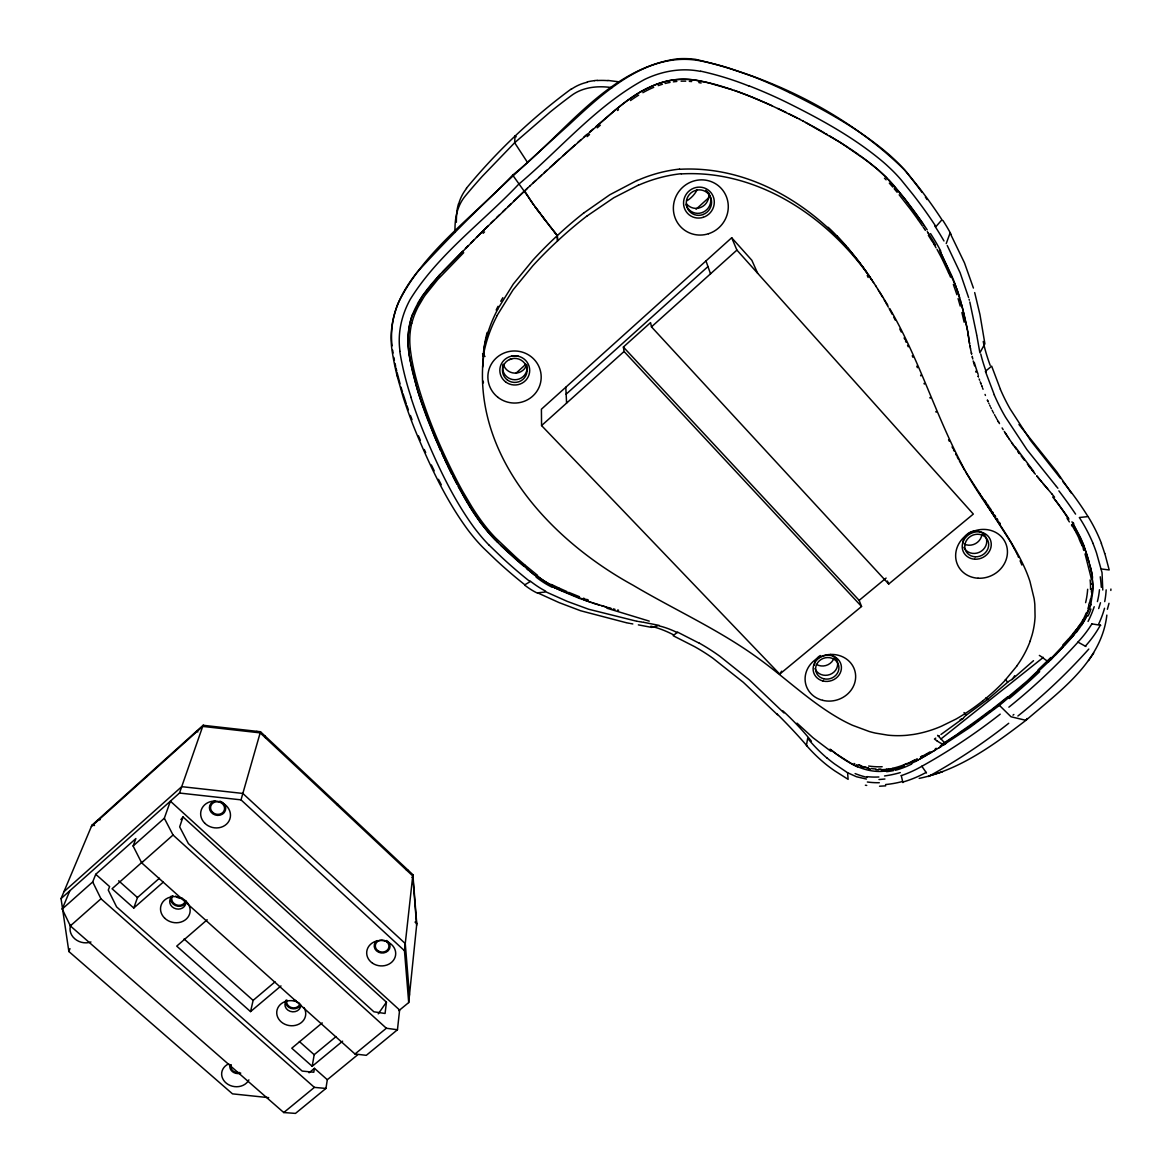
<?xml version="1.0" encoding="UTF-8"?>
<svg xmlns="http://www.w3.org/2000/svg" width="1172" height="1172" viewBox="0 0 1172 1172"><rect width="100%" height="100%" fill="white"/><g stroke="black" fill="none" stroke-linecap="round" stroke-linejoin="round"><path stroke-width="1.5" d="M482.63 367.158L484.153 348.934M1091.615 588.549L1091.41 592.168M1110.909 589.033L1110.836 590.454M921.895 192.223A261.371 106.095 37.9 0 0 904.638 170.043C848.015 114.299 772.553 77.015 695.45 59.347A93.54 90.815 -60 0 0 677.299 58.834C607.785 68.679 564.479 134.048 512.677 175.097L527.297 195.548M1102.779 590.014L1102.046 572.727L1096.509 552.92A207.781 177.646 -47.7 0 0 1092.934 543.339M398.846 1010.674L408.706 1002.558L416.763 923.946L412.881 874.678L260.492 731.738L203.093 725.292L91.899 825.249L61.047 898.602L68.855 951.503L232.495 1093.857L268.696 1097.651M397.455 1029.763L399.608 1010.044L170.38 801.165L164.329 818.246L133.11 846.008L141.636 862.812L354.999 1054.009L366.294 1055.327L397.455 1029.763L386.35 1028.24L173.046 835.021L164.329 818.246M408.706 1002.558L404.472 950.712L412.881 874.678M386.438 1002.177L385.075 1013.472L373.897 1011.802L188.384 843.606L179.668 826.89L183.008 816.943L386.438 1002.177L378.248 1013.853M392.166 325.963C394.554 305.965 404.721 287.77 417.144 272.285C464.595 220.058 516.471 171.918 568.962 124.803C604.371 91.768 648.79 50.03 701.955 61.164A271.552 265.048 -25.3 0 1 728.75 68.064L751.355 75.931M69.822 890.779L62.233 909.033L70.349 925.909L283.771 1112.55L295.49 1113.4L325.933 1088.436L327.31 1079.72L357.738 1054.741M483.582 355.424C471.95 456.084 550.444 539.97 633.012 585.209C675.365 610.304 720.78 630.492 760.496 659.909C787.32 679.54 811.551 702.98 840.69 719.33A169.999 154.777 -23.5 0 0 852.41 725.248L869.199 731.489A111.692 101.363 -20.8 0 0 875.294 733.071L887.805 735.152A93.614 84.809 -20 0 0 907.025 735.269L913.457 734.463A106.418 96.587 -20.3 0 0 941.453 726.201L956.074 719.051A197.057 181.528 -21.6 0 0 982.912 700.739M1027.097 718.509L1025.939 720.326C993.768 744.865 959.619 770.033 919.185 778.384M327.31 1079.72L314.462 1068.322L313.788 1072.248L302.186 1071.076L116.585 906.879L108.278 890.09L109.611 886.603L95.738 874.297L135.893 838.551L133.11 846.008M322.227 1022.892L291.784 1048.207L312.192 1066.3L314.184 1054.697L336.115 1036.546M807.654 738.448L806.424 745.407A216.512 184.107 -47.3 0 0 826.831 765.052A214.095 182.085 -48.2 0 0 834.713 770.839L848.118 779.336L847.576 772.729L834.64 763.983A210.301 179.243 -46.1 0 1 827.124 758.064M1051.372 658.005L1026.936 681.181L999.643 704.167L999.423 705.383L969.801 727.548L939.607 747.414M337.492 805.384L337.726 804.182M1090.443 599.068L1089.594 602.965M1106.851 615.11C1101.431 662.253 1059.034 691.729 1025.939 720.326L1011.011 716.766L999.423 705.383L1025.676 683.335L1051.767 658.708M207.18 919.771L176.723 946.126L250.544 1011.612L253.123 1000.39L275.068 981.828M1109.005 603.302L1107.394 609.279M1090.883 604.342L1089.623 608.59M1090.678 605.148L1093.242 588.784L1091.645 572.449M1100.493 602.745L1098.691 608.546M404.472 950.712L241.007 799.861L260.492 731.738M1088.905 605.499L1088.012 608.385M61.047 898.602L179.506 793.034L203.093 725.292M142.838 861.523L112.058 888.757L133.769 908.036L137.476 897.532L159.436 878.209M1030.159 641.011L1032.063 635.048A94.463 85.527 -22.4 0 0 1035.066 616.765L1034.832 604.532A112.116 101.73 -21.8 0 0 1034.085 598.467L1029.968 581.473A167.508 152.653 -19.3 0 0 1025.353 569.358C1008.462 531.238 979.748 499.946 961.011 462.837C934.758 412.515 918.335 357.577 889.651 308.456M946.214 243.6L950.023 233.184M146.515 776.919L146.969 775.747M68.855 951.503L69.983 948.631M62.233 909.033L92.691 881.945L95.738 874.297M412.661 314.785L422.345 296.238L439.148 275.435M1086.356 612.795L1084.627 616.619A70.188 69.221 8.1 0 1 1082.957 619.973M1086.957 615.359L1086.122 617.117M496.166 310.053L498.056 306.288M497.573 309.32L513.292 284.064L532.879 260.169A402.846 375.274 -22.7 0 1 557.301 235.616L550.752 227.28M497.148 315.4L513.043 289.894L532.85 265.751A407.255 378.849 -22.4 0 1 557.564 240.934A400.56 373.033 -22.6 0 1 587.231 215.78M417.774 303.724C407.402 321.128 405.981 342.283 410.478 361.694M1082.869 619.929L1081.58 622.142A84.765 81.923 -3.4 0 1 1077.874 627.386M757.61 273.208L751.867 260.316L731.694 237.755L541.405 409.204L541.567 425.583L779.732 674.12L781.651 671.175M1088.554 660.539L1093.74 653.024M1078.006 627.489L1077.537 628.133A98.682 94.991 -7.2 0 1 1075.867 630.184M1016.754 666.15L1004.477 681.049A199.387 183.755 -21.8 0 1 982.956 700.724M180.913 819.58L183.008 816.943M1076.614 631.825L1055.576 654.84M1073.977 633.451L1071.882 635.913M466.368 188.311C496.972 151.1 532.22 117.845 570.94 89.189M1073.508 633.217L1069.787 637.48M1073.933 635.063L1070.593 638.843M1069.084 638.257L1062.726 645.186M1070.109 639.385L1064.747 645.23M1064.733 643.97L1054.39 654.928M438.431 276.196L482.586 231.338L527.429 188.267M1063.766 646.285L1060.807 649.435M439.397 275.156L440.247 274.263M1059.81 650.475L1057.818 652.555M442.415 272.007L462.691 251.204M1057.32 653.068L1056.309 654.093M1053.892 655.441L1053.13 656.217M1055.811 654.606L1052.28 658.195M1052.632 656.73L1051.87 657.492M463.716 252.669L437.727 279.551L425.26 295.066A122.577 119.969 1.6 0 0 423.693 297.366L418.17 306.727A84.516 82.89 10.4 0 0 413.672 317.055A73.411 71.99 13.2 0 0 411.812 323.325M465.43 248.435L468.17 245.68M1052.427 658.034L1050.053 660.407M470.924 242.912L473.678 240.157M1050.815 657.521L1038.055 669.959M476.447 237.403L487.933 226.093M484.534 231.91L483.084 233.331M490.848 223.237L493.778 220.38M496.708 217.538L499.638 214.696M502.583 211.854L505.308 209.231M508.047 206.609L510.787 203.987M513.526 201.364L524.602 190.904L525.32 192.267M512.677 175.097C473.547 216.644 423.502 251.16 397.997 303.401C392.18 318.213 389.631 334.474 392.019 350.281A272.856 266.059 -30 0 0 397.118 375.802M1012.051 679.555A7.501 3.648 -37.3 0 0 1007.774 682.163L987.923 699.215M530.213 185.659L524.646 190.875L531.561 201.906M529.861 185.982L574.866 145.05M533.011 183.052L535.824 180.459M538.622 177.851L541.435 175.258M544.262 172.68L547.09 170.087M1039.344 655.412L1042.318 657.272A73.484 6.006 49.8 0 0 1049.336 661.286L1048.413 660.261M550.166 167.288L559.41 158.879M516.207 373.018L525.92 364.184M696.095 209.231L709.836 196.72M566.135 394.188L707.976 266.571M779.732 674.12L861.552 606.481L624.061 351.483L623.372 347.044L650.563 322.593L651.471 326.856L888.713 584.022L973.331 514.068L736.91 250.105L731.694 237.755M91.401 826.465L202.697 726.406L260.169 732.866L412.749 875.938L416.631 925.25M541.567 425.583L624.061 351.483M651.471 326.856L736.91 250.105M1033.514 660.686L1012.11 679.35A11.91 4.937 -41 0 0 1014.659 675.687M562.619 155.993L615.3 110.036M63.947 891.702L181.719 786.661L242.838 793.444L405.263 943.563L409.453 995.174M70.349 925.909L100.982 898.792L92.691 881.945M141.636 862.812L173.046 835.021M577.884 142.383L580.916 139.702M583.949 137.036L586.982 134.37M133.769 908.036L163.216 882.164M587.143 136.626L589.516 134.56M590.029 131.718L593.091 129.052M596.152 126.4C615.827 109.611 635.327 90.947 660.525 82.89A78.553 76.297 -59.2 0 1 674.515 79.828A82.582 80.238 -58.6 0 1 695.597 80.209L710.481 83.227M600.313 125.184L597.251 127.821M250.544 1011.612L280.987 985.93M615.49 109.875L617.937 107.853M617.571 110.476L618.523 109.699M861.552 606.481L859.149 600.372L886.105 578.06M312.192 1066.3L342.62 1041.176M309.071 1072.776L314.462 1068.322M283.771 1112.55L314.389 1087.382L325.933 1088.436M354.999 1054.009L386.35 1028.24M1007.759 696.739L990.047 710.847M1013.868 714.481L1013.004 715.169M940.999 738.931L1043.358 657.36M999.643 704.167L972.364 724.677L944.061 743.502M987.439 699.611L966.358 715.067A7.442 3.56 -32 0 0 963.252 718.451M1000.214 714.158L999.936 714.378A587.216 575.1 -31.9 0 1 921.837 766.283A105.583 95.518 -17.5 0 1 901.268 775.63M583.89 212.908L609.792 194.772L637.114 180.444M587.275 215.824L613.703 197.804L638.301 185.161M940.97 734.492L963.018 718.48A11.793 4.893 -41.6 0 1 960.132 719.608M939.226 735.708L938.362 736.324M935.739 738.126L934.436 739.034L937.219 741.026M959.531 732.837L942.581 743.854M943.65 744.909L945.511 743.737L937.6 735.313M941.966 744.806L940.457 745.729M940.852 746.652L938.977 747.809M939.006 747.795L924.034 756.643M935.373 749.992L932.956 751.442M935.3 748.82L936.223 748.278M931.74 752.16L928.078 754.314M930.129 751.853L928.898 752.556M926.847 755.017L919.859 758.973M928.283 752.907L926.451 753.948M920.503 756.966L922.32 755.94M922.554 757.464L920.709 758.504M641.172 91.533L642.945 90.537A109.011 105.905 -54.1 0 1 648.38 87.739M925.836 754.285L924.298 755.149M920.093 758.855L918.247 759.866M923.683 755.486L920.591 757.171M918.189 759.896L915.142 761.551M917.222 758.782L916.006 759.456M917.779 760.13L911.42 763.426M914.893 760.042L913.662 760.687M912.505 761.287L911.347 761.859M653.727 87.343L651.515 88.296A104.44 101.466 -54.5 0 0 642.871 92.676M658.225 85.6L662.473 84.223M929.836 775.6L942.625 771.718M895.305 769.345L893.445 769.77M892.83 768.422L888.669 769.14M884.933 779.028L878.985 779.541M94.507 825.484L91.899 825.249M886.428 769.418L880.948 769.77M886.442 770.868C865.112 774.267 845.876 761.873 830.054 749.142M885.71 785.841L879.527 786.222M594.497 80.575L597.28 80.355M679.599 169.295C758.562 164.783 831.08 216.249 872.393 280.841M681.284 173.91C761.111 169.354 834.464 221.318 876.246 286.627M97.862 819.902L100.177 819.697M884.948 771.015L883.512 771.117M883.043 771.147L882.091 771.191M681.093 81.176L681.621 81.161A79.652 77.381 -58.8 0 1 685.737 81.161M878.648 769.784L875.806 769.682M607.931 80.428L619.387 81.894M689.297 81.351L691.67 81.557M179.506 793.034L241.007 799.861M1101.314 568.962L1109.195 569.958L1104.8 553.433M612.033 87.651C598.277 85.6 583.143 86.889 571.643 95.386A586.41 538.388 -24.4 0 0 550.239 111.955L514.655 142.735L482.307 176.313A586.776 538.666 -24.6 0 0 465.05 196.295C456.816 206.316 454.516 219.765 455.058 232.408M866.43 779.058L856.483 776.743L847.576 772.729M643.75 622.332L659.221 625.423L651.559 627.372L638.374 624.881M643.369 622.288L642.241 622.112M866.738 785.43L865.376 785.211M641.304 621.951L638.593 621.512M1091.835 623.856L1100.757 625.321M637.802 621.365L636.63 621.16M632.807 623.943L632.001 623.797M635.839 621.014L588.622 609.235L567.292 601.397L546.064 591.933L537.596 592.842L559 602.569L580.58 610.744L626.405 622.742M631.195 623.65L630.389 623.504M868.276 768.759L869.507 768.979M629.598 623.358L627.196 622.903M700.636 71.419C681.723 67.522 661.843 71.111 644.6 79.447C596.27 105.612 560.216 149.284 518.595 184.326C482.512 222.372 438.108 254.324 410.229 299.387C401.557 315.092 397.337 333.537 400.033 351.41M703.508 81.615L701.545 81.205A127.66 124.525 -51.4 0 0 696.608 80.311A84.794 82.406 -58.3 0 0 674.515 79.755A83.022 80.648 -58.4 0 0 648.438 87.856M704.343 81.791L706.657 82.318M707.419 82.494L732.383 89.775M617.688 610.011L618.596 610.231M615.007 609.337L613.22 608.883M611.154 608.385L605.909 606.979M649.259 621.131L606.818 608.18M608.751 607.711L609.63 607.946M606.144 606.993L585.253 600.518M604.693 606.598L605.675 606.876M603.082 606.144L604.166 606.451M602.525 605.997L601.412 605.675M863.911 767.689L862.109 767.118M599.229 605.045L598.16 604.723M597.617 604.562L596.548 604.239M595.479 603.946L592.387 602.965M591.201 602.525L555.22 587.992M734.258 90.42L739.898 92.442A443.133 422.858 -4.5 0 1 771.147 105.377L797.37 118.079M586.571 599.346L588.154 599.903M583.231 599.786L584.242 600.152M406.025 869.624L408.413 870.488M583.422 598.203L584.989 598.775M581.209 599.038L582.22 599.419M579.202 598.291L580.213 598.672M578.206 597.896L558.531 589.575M579.437 596.709L568.698 592.343M567.014 591.626L558.795 587.948M772.202 105.817L752.131 97.159A389.88 374.82 -8 0 0 734.536 90.508L722.875 86.684A252.434 246.34 -25.4 0 0 711.316 83.432M558.707 587.919L551.924 584.696M556.583 588.681L557.55 589.12M555.616 588.227L552.73 586.806M554.971 587.875L553.726 587.275M857.494 765.257L856.483 764.759M777.856 108.439L786.266 112.497M552.73 586.85L551.983 586.454M789.386 92.544C823.813 109.641 857.963 128.305 887.468 153.21A232.29 223.632 -32.4 0 1 891.159 156.462L894.221 159.275A169.398 162.263 -39.3 0 1 906.791 172.416M789.049 113.874L800.124 119.515M411.929 877.213L413.13 877.828M799.626 119.251L803.113 121.082M802.879 120.95L840.617 142.588L867.866 161.472A242.37 233.492 -28.6 0 1 878.385 170.072L886.882 177.998M805.604 122.401L811.068 125.345M854.857 763.91L854.051 763.47M699.318 643.252L677.46 632.074L673.211 635.737L694.659 646.68A201.95 182.202 -2.4 0 1 712.898 658.225L743.268 682.28L777.476 714.744M812.416 126.093L821.865 131.367M852.777 764.437L856.395 766.342A33.622 18.796 3.5 0 0 857.596 766.84M1085.858 646.475L1077.918 642.08A108.893 98.287 -25.7 0 0 1091.894 623.87M852.41 764.232L837.028 754.431M823.213 132.143L824.546 132.905M825.879 133.681L827.212 134.458M829.864 136.025L848.132 147.438M849.466 148.302L858.593 154.587M830.758 751.179L813.016 737.759L797.019 723.153M836.369 753.962L835.065 753.025M859.794 155.451L862.182 157.18M834.405 752.541L831.212 750.109M863.354 158.044L876.392 168.358A194.479 186.919 -34.6 0 1 886.501 177.602L904.301 198.258L924.327 225.551M537.596 575.379L525.364 565.387M536.014 576.17L534.344 574.837M534.403 574.954L532.996 573.826M533.245 573.958L532.132 573.064M532.293 573.255L531.033 572.17M516.222 136.802L515.021 135.835L514.655 142.735L527.649 162.659M530.477 571.731L531.238 572.405M530.887 572.126L529.934 571.277M415.005 922.071L416.734 923.463M530.198 571.555L500.752 545.273M528.455 570.119L527.063 568.962M522.859 565.358L523.943 566.281M100.982 898.792L314.389 1087.382M118.665 880.787L137.476 897.532M184.077 938.962L253.123 1000.39M299.358 1041.527L314.184 1054.697M783.951 712.928L749.435 679.95L719.901 656.305A214.872 193.688 -2.4 0 0 699.362 643.164M497.69 542.284L487.933 531.898A188.985 182.349 -14.6 0 1 480.022 521.804L472.023 510.142M496.254 540.951L500.81 545.39A565.138 531.019 -50.4 0 0 522.229 564.889M489.222 545.244L501.587 557.154A528.308 499.213 -48.3 0 0 530.11 581.678L524.836 584.784A535.589 506.158 -48.5 0 1 495.932 559.967L483.406 547.939A162.014 156.11 -9.1 0 1 472.096 535.267L469.679 532.235A227.573 219.75 -17.8 0 1 466.91 528.557C445.8 499.521 430.505 466.749 416.617 433.787A537.201 504.414 -44.7 0 1 403.227 397.381L397.088 375.802M884.479 178.203L886.12 179.829M888.244 179.36L889.577 180.752A137.461 131.44 -40.3 0 1 894.734 186.509M836.852 235.675L846.404 246.105M482.542 353.871L485.018 356.464M964.014 712.547L966.358 715.067M623.372 347.044L859.149 600.372M889.328 183.169L889.636 183.506A125.785 120.145 -41.1 0 1 891.658 185.747L892.786 187.051M1005.371 679.555L1007.7 682.104M1046.435 487.493L1047.768 489.061M1047.255 488.475L1048.09 489.442M847.385 247.263L860.629 263.89M1046.054 487.054L1042.714 483.113L1045.19 486.043M1048.207 489.574L1051.782 493.837M1045.6 486.527L1046.918 488.065M203.65 725.351L204.514 726.362M1060.616 478.484L1030.701 440.643L1010.22 409.072A234.341 208.47 -41.2 0 1 1000.346 389.236M1056.162 486.16L1026.95 449.682L1005.503 417.173A249.914 222.05 -41.2 0 1 994.237 394.876M1056.455 486.497L1057.891 488.226M895.349 187.256L896.595 188.736M894.177 188.707L897.151 192.296M906.762 172.431L918.409 186.817A491.83 470.822 1.1 0 1 941.951 219.765L935.945 226.606A485.105 464.127 1 0 0 912.71 194.171L901.224 179.975A161.106 154.294 -39 0 0 889.27 167.523L886.354 164.812A223.559 215.15 -32.2 0 0 882.78 161.677C853.729 137.212 820.078 118.929 786.207 102.125A486.395 461.841 -2.6 0 0 748.747 85.746M1041.776 481.985L1040.077 479.949M1041.893 482.132L1036.707 475.847M897.21 189.483L897.811 190.216M1039.432 479.172L1037 476.198M196.911 730.845L197.819 731.943M898.426 190.963L899.041 191.71M899.173 194.786L910.234 208.982A487.684 465.929 2.1 0 1 918.072 219.721L918.189 219.882M1033.763 472.213L1035.374 474.206M1032.166 470.206L1034.202 472.741M553.946 231.324L557.315 235.557L557.579 240.875L557.286 235.601M1032.532 470.675L1029.236 466.485M1030.569 468.185L1027.405 464.127M550.708 227.309L533.377 204.368M539.061 212.147L546.035 221.274A200.954 22.854 48.6 0 0 557.315 235.587M542.197 216.337L544.863 219.794M1018.951 424.498L1056.866 471.906L1071.413 493.222M1024.343 460.142L1021.134 455.879M1015.362 447.015L1033.587 471.291M539.721 213.055L535.282 207.092M536.908 209.261L537.977 210.696M1017.97 451.557L1019.552 453.725L1018.116 451.747M534.813 206.404L535.853 207.825M861.991 265.736L864.218 268.827M533.787 204.997L527.327 195.504M1016.593 449.652L1008.77 438.343M918.833 217.655L919.947 219.208M531.605 201.862L533.333 204.397M920.489 219.999L921.588 221.567M918.423 220.219L922.379 225.903M865.097 270.073L866.841 272.578M921.793 766.21L926.481 772.934M1012.125 443.309L1013.604 445.433M922.13 222.343L922.672 223.134M924.298 225.493L927.213 229.859M868.569 275.112L870.283 277.647M923.14 227.031L924.547 229.141M987.307 504.136L988.948 506.568M984.832 500.459L986.487 502.905M981.916 497.118L983.572 499.58M986.048 503.257L965.523 471.715M986.868 504.487L988.523 506.934M985.74 503.066L1010.747 542.167M989.769 507.798L990.999 509.615M989.344 508.15L990.97 510.582M978.591 492.167L980.246 494.643M992.215 511.446L993.417 513.263M991.776 511.798L992.992 513.629M924.752 229.434L925.382 230.386M1009.209 439.017L1007.774 436.848A425.993 370.22 -44.2 0 1 1004.946 432.483M994.632 515.094L995.629 516.603M993.988 515.138L995.497 517.409M871.118 278.921L871.968 280.211M872.862 281.544L873.55 282.584M1007.627 436.614L1004.287 431.428M996.903 518.566L997.797 519.928M996.288 518.625L997.753 520.895M875.572 285.734L878.429 289.982M998.529 522.097L1000.068 524.514M879.337 291.403L887.761 305.189M999.35 522.346L1000.126 523.562M471.276 508.985L458.237 486.614M878.238 289.953L881.696 295.637M1071.97 521.804L1083.587 545.009M1002.089 427.912L1003.188 429.685M468.273 504.253L474.133 513.439A239.923 231.47 -21.5 0 0 481.443 523.825L490.614 535.047A130.751 125.785 -7.2 0 0 495.61 540.321M467.613 503.066L466.09 500.532M1071.823 524.748L1072.321 525.613M882.12 296.355L882.75 297.424M1073.391 524.148L1080.379 537.347A159.597 136.128 -46.5 0 1 1083.324 544.291L1089.198 562.501M964.732 470.368L959.326 460.83M998.178 421.349L999.496 423.605M465.46 499.58L447.821 466.119M998.632 422.125L998.002 421.041M884.215 299.929L884.845 300.999M885.461 302.083L888.317 307.123M997.401 419.986L996.845 418.99M1010.938 542.504L1013.853 547.851M996.303 418.023L995.511 416.587M937.029 249.372L940.105 255.144M889.123 308.573L892.273 314.374M951.078 235.118L964.468 262.85L973.419 288.048M994.984 415.635L994.457 414.654M939.431 250.032L952.235 276.797M958.579 459.453L957.084 456.684M1075.193 530.696L1076.262 532.733M947.24 245.519L960.132 272.768L968.585 297.498M940.471 251.98L956.323 287.418M993.666 413.174L993.153 412.192M456.89 484.08L452.919 476.433M955.62 453.901L956.352 455.293M438.46 479.333L441.287 484.725M893.826 317.29L895.349 320.22M1014.205 548.511L1015.26 550.547M940.471 255.833L942.42 259.642M992.142 410.215L992.64 411.211M953.466 449.696L954.184 451.103M1015.597 551.221L1016.285 552.569M952.06 446.884L952.763 448.29M942.581 259.979L948.485 272.534M451.586 473.898L434.724 437.083L421.246 401.571A410.83 391.946 -40.9 0 1 416.001 384.694L410.625 362.412M990.779 407.49L991.366 408.662M899.803 329.039L901.253 331.984M1016.622 553.257L1017.281 554.62M431.355 464.918L434.197 470.807M949.276 441.214L948.588 439.778M447.191 464.815L444.73 459.585M989.637 405.116L990.208 406.303M904.095 337.902L904.799 339.382M1017.926 555.982L1018.571 557.359M905.502 340.862L906.19 342.341M444.115 458.281L442.899 455.659M988.992 403.695L988.758 403.183M907.553 345.315L908.241 346.795M441.712 453.022L442.298 454.34M424.293 449.491L425.685 452.597M440.584 450.649L427.78 419.898A476.14 449.931 -43.2 0 1 417.452 389.88L413.013 373.56A253.372 247.072 -29.1 0 1 410.581 362.514L409.907 358.793M988.069 401.659L987.395 400.121M912.256 355.746L912.9 357.226M887.409 581.034L888.713 584.022M935.857 411.504L936.179 412.236M916.782 366.191L917.427 367.686M920.591 375.157L920.899 375.904M418.448 435.852L420.338 440.35M924.019 383.361L924.342 384.094M929.923 397.484L930.231 398.216M994.31 394.847L985.388 371.348L991.659 366.118L1000.39 389.221M1080.789 542.475L1082.078 545.712M952.631 277.779L953.026 278.746M953.422 279.727L953.803 280.709M985.051 394.422L985.447 395.433M982.561 388.035L983.044 389.265M954.184 281.69L959.048 295.696M982.092 386.789L981.609 385.559L982.004 386.57M980.671 383.068L981.14 384.313M980.217 381.823L980.818 383.42M1083.895 545.8L1084.481 547.412M953.349 284.415L956.923 294.758M410.42 415.445L412.017 419.708M979.177 379.01L979.631 380.241M978.093 376.007L978.371 376.827M406.889 405.6L408.369 409.79M1084.774 548.218L1085.345 549.844M1083.309 549.038L1083.792 550.444M705.984 260.916L710.51 273.823M956.733 288.59L958.066 292.59M1085.624 550.664L1086.166 552.29M406.303 403.886L402.978 393.689M1086.429 553.111L1086.942 554.766M958.388 293.586L963.355 311.254M1087.206 555.587L1090.883 569.021M959.311 296.604L959.619 297.615M400.985 387.068L402.45 392.005M958.095 298.611L960.22 306.112M960.146 299.431L960.718 301.409M961.084 302.713L961.318 303.548M969.083 299.3L969.332 300.193M400.048 383.801L397.103 372.623M974.694 292.59L979.953 314.55L984.89 343.748L979.895 352.801L976.877 335.866M961.538 304.368L961.773 305.218M961.89 305.658L967.515 330.372M969.815 301.98L976.774 335.148M1089.872 564.992L1091.557 572.024M972.804 359.013L972.35 357.138M963.574 312.118L966.915 327.164M961.904 312.558L964.16 322.241M972.379 357.255L972.145 356.273M901.253 775.571L902.909 782.574M396.019 367.979L396.737 371.085M971.632 354.017L970.929 350.809M1091.117 570.017L1091.791 573.181M971.354 352.801L971.573 353.798M256.873 731.328L257.078 732.266M395.037 363.408L395.667 366.44M970.504 348.729L970.724 349.813M970.519 348.817L969.845 345.271M1091.908 573.753L1092.465 576.8M970.167 347.015L969.859 345.286M967.105 328.189L967.398 329.728M393.865 357.431L394.407 360.39M967.486 330.255L967.808 332.115M967.662 331.28L969.581 343.733M409.819 358.031L409.57 356.566M969.552 343.557L969.083 340.642M967.926 332.833L968.262 334.914M409.438 356.01L408.882 352.259M392.649 350.135L393.089 353.021M968.306 335.177L968.717 338.034M969.01 340.129L968.863 339.074M408.808 351.424L408.632 349.959M265.209 736.163L265.399 737.745M410.244 349.022L411.519 357.826A218.871 214.212 -24.1 0 0 413.027 365.679L413.54 368.067A291.081 282.393 -33.5 0 0 416.236 379.098C426.095 415.152 440.936 449.682 458.091 482.835A476.96 449.77 -41.7 0 0 462.75 491.42L471.745 506.626A262.601 253.108 -24.7 0 0 482.205 522.053L483.714 524.03A184.883 178.393 -14.2 0 0 487.552 528.909L489.75 531.531A149.533 144.053 -9.6 0 0 492.006 534.095L492.899 535.077A118.328 113.728 -6 0 0 495.507 537.845L515.46 556.759A533.524 503.169 -49 0 0 525.349 565.402M392.107 345.843L391.785 343A88.676 86.977 14.3 0 1 392.005 327.369M483.245 381.208L483.406 382.848M1091.542 583.553L1091.586 584.33M565.798 387.229L566.589 403.109M1020.094 560.817A165.735 151.291 -19.5 0 1 1021.838 565.007M637.172 180.576A140.45 136.333 -33.1 0 1 679.584 169.09M557.345 235.587A402.963 375.377 -22.8 0 1 583.876 212.879M483.948 348.904A137.915 134.194 -16.4 0 1 497.69 309.379M638.344 185.293A142.017 137.754 -32.3 0 1 681.254 173.69M1030.232 641.025A107.15 97.217 -22.2 0 1 1016.681 666.106M483.377 355.394A139.453 135.542 -15.9 0 1 497.265 315.458M386.701 940.486A7.94 6.959 5.8 0 1 388.166 950.726A7.94 6.959 5.8 0 1 376.461 950.814A7.94 6.959 5.8 0 1 377.106 940.574M248.889 1079.866A14.225 12.057 9.1 0 1 226.445 1083.294A14.225 12.057 9.1 0 1 228.745 1063.824M240.758 1073.127A7.779 6.607 9.2 0 1 232.466 1071.691A7.779 6.607 9.2 0 1 230.166 1064.689M90.947 941.98A14.738 12.672 15.5 0 1 74.73 938.757A14.738 12.672 15.5 0 1 70.979 924.518M219.897 801.135A8.204 7.296 13.8 0 1 224.248 812.577A8.204 7.296 13.8 0 1 211.033 812.137A8.204 7.296 13.8 0 1 214.945 800.974M182.48 898.323A6.973 6.094 13.4 0 1 175.712 896.126M185.498 900.726A7.017 6.124 13.3 0 1 176.386 904.887A7.017 6.124 13.3 0 1 172.46 896.038M295.886 1000.463A6.798 5.875 8.3 0 1 293.483 1000.317M300.003 1003.862A6.842 5.904 8.2 0 1 291.55 1007.598A6.842 5.904 8.2 0 1 286.876 1000.112M185.659 900.77A8.145 7.105 13.3 0 1 180.649 908.798A8.145 7.105 13.3 0 1 170.658 904.974A8.145 7.105 13.3 0 1 173.017 895.921M185.806 902.88A8.131 7.091 13.3 0 1 175.273 905.473A8.131 7.091 13.3 0 1 171.171 896.111M300.779 1005.224A7.94 6.856 8.2 0 1 290.187 1011.333A7.94 6.856 8.2 0 1 286.744 1000.361M303.9 1007.539A14.547 12.526 8.2 0 1 293.264 1025.705A14.547 12.526 8.2 0 1 277.105 1009.824A14.547 12.526 8.2 0 1 299.402 1003.129M300.706 1004.946A7.926 6.842 8.2 0 1 291.081 1008.433A7.926 6.842 8.2 0 1 285.69 1000.331M239.557 1072.497A6.71 5.699 9.2 0 1 232.745 1070.681A6.71 5.699 9.2 0 1 231.28 1064.747M867.236 275.435A258.294 67.375 43.5 0 1 868.144 277.486M925.382 197.116A261.371 106.095 37.9 0 1 927.081 199.548M1077.991 642.124A587.948 575.584 -33.2 0 1 1008.858 707.185M751.369 75.887A493.441 468.771 -2.6 0 1 789.357 92.588M942.918 220.483A35.35 3.999 55.1 0 1 951.181 234.547M597.28 80.531A82.318 76.986 -31.1 0 1 607.902 80.634M587.333 81.864A57.194 54.205 -38.5 0 1 594.497 80.678M571.101 89.409A43.364 41.342 -42.5 0 1 587.392 82.23M1100.362 625.159A107.971 98.653 -25.4 0 1 1085.389 646.109M1104.522 608.253A100.646 93.482 70.6 0 1 1098.633 624.119M1088.803 649.054A572.493 563.439 -33.7 0 1 1017.897 716.019M1100.244 576.8A40.61 11.793 85.1 0 1 1101.314 587.304M1106.163 589.853A63.347 45.679 88.7 0 1 1104.713 601.602M1101.475 543.471A214.08 182.891 -46.2 0 0 1088.07 516.588L1079.324 517.511A214.08 182.773 -48.9 0 1 1092.993 543.31M1062.74 481.487A49.151 6.944 53.5 0 1 1087.777 516.266M1101.314 543.559A212 181.264 -45.4 0 1 1104.683 553.477M990.193 365.342A56.212 12.702 66 0 1 983.235 341.492M1058.887 490.878A41.24 3.648 54.1 0 1 1075.574 514.112M1099.468 589.75A58.805 43.525 -83.2 0 1 1097.402 601.588M1094.208 606.715A100.235 89.013 -86.5 0 1 1088.056 621.468M934.685 225.786A43.935 4.234 55.9 0 1 943.973 240.978M700.695 71.155A309.598 300.94 -17.4 0 1 748.674 85.922M986.282 371.978A48.037 8.966 66.9 0 1 980.788 354.076M1080.364 624.705A102.404 97.305 -14.3 0 1 1072.878 634.213M1087.177 615.388A75.96 73.558 -1.3 0 1 1081.39 625.335M1090.912 609.044A65.002 63.288 -82.3 0 1 1088.158 615.871M1054.873 499.433A40.712 4.791 54.7 0 1 1068.747 519.46M1051.782 493.764A41.606 5.552 53.5 0 1 1054.566 497.206M978.137 374.41A47.715 7.105 67.3 0 1 974.269 362.382M928.239 233.169A44.126 3.941 56.5 0 1 935.49 245.182M927.272 231.587A46.836 5.464 55.3 0 1 928.678 233.755M537.86 593.31A33.109 10.929 42.9 0 1 524.822 585.238M456.377 222.27A81.483 76.473 -41.4 0 1 456.743 213.289L456.992 210.623A56.051 53.443 -35.5 0 1 458.501 203.781M458.735 203.825A42.309 40.654 -32.6 0 1 466.559 188.458M926.173 772.407A104.718 95.665 -14.7 0 1 902.762 782.09M902.572 781.475A99.693 95.562 7.7 0 1 885.563 784.551M1008.726 723.285A571.716 562.838 -33.8 0 1 928.458 776.523M867.177 777.402A39.789 17.463 13.6 0 1 855.106 773.579M879.308 782.72A62.336 49.649 3.9 0 1 867.353 782.002M776.802 713.689A47.173 3.794 46.4 0 1 806.951 745.846M650.856 626.2A53.414 22.532 32.3 0 1 673.314 634.726M827.08 758.138A217.377 185.103 -44.8 0 1 807.713 738.404M782.837 710.847A39.658 5.23 45.8 0 1 811.405 741.231M878.883 776.977A57.794 46.353 -4.9 0 1 866.958 776.64M900.301 772.582A99.137 91.182 -8.7 0 1 884.538 775.952M545.595 591.084A41.24 12.965 42.2 0 1 530.183 581.034M489.207 545.273A154.089 148.405 -9 0 1 478.484 533.172L476.154 530.257A218.944 211.326 -17.5 0 1 473.473 526.711C452.729 498.071 437.727 465.738 424.074 433.259A529.51 497.118 -44.5 0 1 410.903 397.323M411.079 397.264A316.162 306.17 -35 0 1 399.784 351.439M659.616 626.024A45.752 17.653 31.6 0 1 677.46 632.675M914.365 760.174A99.283 95.166 -7.4 0 1 903.641 765.082M904.066 766.107A73.602 72.195 5.9 0 1 893.298 769.286M893.577 770.575A64.079 62.438 -17 0 1 886.515 771.659M551.236 585.062A41.489 12.775 41.5 0 1 538.226 576.814M538.27 576.946A44.082 14.694 42.8 0 1 536.161 575.291M408.676 349.945A79.784 78.275 12.2 0 1 412.339 314.667M511.959 358.793A25.828 25.388 9.1 0 1 509.512 359.599M410.317 349.007A75.99 74.539 12.7 0 1 411.709 323.296M551.426 585.136A41.167 14.416 43.1 0 1 537.509 576.214M551.968 584.843A39.819 12.745 42.1 0 1 551.104 584.403M861.274 765.785A35.233 20.246 2.2 0 1 858.475 764.657M862.343 766.854A35.819 22.18 -0.4 0 1 860.893 766.342M868.613 768.041A40.097 27.439 -4.1 0 1 864.497 767.089M870.386 769.257A43.364 32.948 -8.2 0 1 869.448 769.096M875.938 768.993A47.114 35.834 -8.3 0 1 871.309 768.568M880.978 769.081A57.941 48.741 -12.1 0 1 878.707 769.096M888.64 768.847A61.794 57.662 -17 0 1 886.398 769.125M906.982 763.499A72.122 70.686 -17.1 0 1 892.8 768.261M910.322 762.694A94.829 92.427 -0.2 0 1 907.699 763.895M989.886 710.613A598.013 587.348 -34.7 0 1 959.37 732.603M1039.667 671.644A595.83 586.015 -35.6 0 1 1009.253 698.541M1075.632 630.36A106.374 101.715 -11.6 0 1 1073.376 633.1M1089.081 608.766A63.273 60.109 -79.6 0 1 1087.367 613.264M1089.33 602.921A65.691 53.121 -77.8 0 1 1088.671 605.426M1091.454 595.464A51.495 38.866 -78.2 0 1 1090.854 599.141M1092.099 592.153A46.133 32.86 -78.7 0 1 1091.777 595.186M1092.758 583.905A39.745 25.095 -80.5 0 1 1092.831 588.329M1092.026 577.811A36.347 19.704 -83 0 1 1092.612 583.055M1091.132 578.485A35.702 16.496 -85.6 0 0 1090.868 576.785L1085.521 555.748A215.252 180.312 -52.8 0 0 1084.994 553.96M1082.357 545.551A182.407 152.506 -52.9 0 1 1083.602 548.892M1080.613 542.563A159.377 134.531 -48.2 0 0 1079.251 539.369L1078.855 538.021A171.024 145.108 -45.8 0 0 1076.394 533.07M1072.644 526.404A197.379 167.904 -45 0 1 1074.695 530.096M1067.047 518.317A40.537 5.391 54.1 0 1 1069.347 521.906M948.529 272.505A464.537 333.024 -28.5 0 1 950.536 277.178M933.732 243.849A44.331 4.805 55.6 0 1 936.032 247.819M932.722 241.974A43.598 4.952 55.4 0 1 933.996 244.084M928.371 235.352A43.525 5.025 55.3 0 1 932.165 241.432M698.834 82.582A154.235 150.69 -45.9 0 1 701.134 83.022M673.358 81.85A74.818 72.664 -59.5 0 1 676.845 81.439M665.154 83.476A76.385 74.188 -59.2 0 1 670.062 82.392M630.477 100.543A146.749 142.281 -47.9 0 1 638.652 95.137M1071.501 525.071A196.75 167.186 -45 0 1 1072.19 526.287M697.237 189.556A27.029 26.326 -56.7 0 1 687.232 200.588M500.766 301.292A186.202 179.917 -20.2 0 1 502.861 297.688M483.142 356.566A132.143 128.774 -16.4 0 1 487.186 332.409M526.565 365.049A12.116 11.852 4.4 0 1 503.345 364.214M526.711 364.844A12.247 11.969 4.2 0 1 514.874 379.743A12.247 11.969 4.2 0 1 502.978 364.814M511.783 356.156A12.247 11.969 4.2 0 1 518.698 356.405M828.15 227.295A243.263 234.796 -18.3 0 1 836.676 235.85M708.518 192.765A12.702 12.335 -52.2 0 1 686.426 203.723M705.691 190.245A12.833 12.467 -51.4 0 1 705.441 210.814A12.833 12.467 -51.4 0 1 686.103 204.675M617.878 108.014A169.251 163.816 -45.2 0 1 641.113 91.445M899.642 192.457A511.593 487.508 3.9 0 1 918.291 216.864M930.539 233.594A43.891 5.655 55 0 1 940.823 251.262M973.199 360.961A44.741 7.237 66.9 0 0 973.346 361.474A47.422 7.794 66.8 0 0 974.591 365.84M976.042 372.213A48.36 8.072 66.8 0 1 975.719 371.246M978.43 376.681A39.731 5.289 67.6 0 1 978.21 376.065M987.996 401.527A174.672 156.975 -39.4 0 1 987.469 400.311M1052.661 496.972A41.181 4.761 53.1 0 1 1068.688 518.566M1073.112 522.522A33.109 3.882 54.7 0 1 1073.728 523.532M1092.377 576.873A34.252 15.265 -86.5 0 1 1092.582 578.206M1090.136 579.891A38.368 18.386 -85.2 0 1 1090.517 589.399M1087.66 589.282A53.824 35.79 -80 0 1 1085.609 602.642M1089.184 606.876A63.508 58.703 -79.1 0 1 1086.136 614.963M1085.961 617.043A82.773 82.304 16.6 0 1 1076.702 631.869M986.165 698.102A119.94 13.17 49.9 0 0 987.718 699.42A120.291 13.214 49.9 0 1 986.062 698.043A119.94 13.185 49.9 0 0 987.688 699.45M417.525 303.592A150.016 146.427 -2.7 0 1 438.592 276.343M552.188 587.216A41.298 14.254 43 0 1 536.087 577.093M868.291 767.982A37.694 22.092 1.8 0 1 859.296 765.316M882.164 766.737A52.96 38.954 -6.7 0 1 868.642 766.034M893.313 769.154A62.556 58.834 -17 0 1 884.904 770.429M911.728 763.998A81.498 80.663 -4.7 0 1 895.54 770.224M945.599 743.824A72.342 10.065 50.2 0 1 937.19 740.997M830.523 654.459A11.705 10.665 -16.5 0 1 833.951 672.083A11.705 10.665 -16.5 0 1 815.023 668.509M814.423 665.315A11.705 10.665 -16.5 0 1 820.297 655.514M962.944 542.988A12.116 11.031 -26.6 0 1 979.44 531.531A12.116 11.031 -26.6 0 1 983.264 549.551A12.116 11.031 -26.6 0 1 963.867 547.324M981.902 534.491A11.984 10.929 -26.9 0 1 964.336 544.13M834.024 657.946A11.574 10.577 -16.6 0 1 816.606 664.48M974.826 559.205A14.782 13.434 -26.5 0 0 990.164 539.325A14.782 13.434 -26.5 0 0 965.23 537.992A14.782 13.434 -26.5 0 0 974.826 559.205M823.008 681.005A14.269 13.009 -16.4 0 0 841.1 664.846A14.269 13.009 -16.4 0 0 817.69 659.118A14.269 13.009 -16.4 0 0 823.008 681.005M708.489 233.741A27.938 27.132 -50.1 0 0 719.828 186.993A27.938 27.132 -50.1 0 0 674.149 201.672A27.938 27.132 -50.1 0 0 708.489 233.741M703.244 217.318A15.661 15.207 -51 0 0 709.543 191.095A15.661 15.207 -51 0 0 683.979 199.357A15.661 15.207 -51 0 0 703.244 217.318M498.085 397.44A26.648 26.018 4 0 0 540.922 380.768A26.648 26.018 4 0 0 504.59 352.831A26.648 26.018 4 0 0 498.085 397.44M505.572 381.867A14.928 14.591 4.1 0 0 529.554 372.476A14.928 14.591 4.1 0 0 509.161 356.845A14.928 14.591 4.1 0 0 505.572 381.867M978.063 578.221A26.37 23.938 -26.3 0 0 1005.517 542.856A26.37 23.938 -26.3 0 0 961.055 540.409A26.37 23.938 -26.3 0 0 978.063 578.221M822.715 700.343A25.447 23.147 -16.2 0 0 855.062 671.6A25.447 23.147 -16.2 0 0 813.339 661.345A25.447 23.147 -16.2 0 0 822.715 700.343M372.535 963.208A14.533 12.702 5.7 0 0 395.609 955.034A14.533 12.702 5.7 0 0 375.45 941.394A14.533 12.702 5.7 0 0 372.535 963.208M204.704 823.154A15.002 13.317 13.8 0 0 229.844 819.096A15.002 13.317 13.8 0 0 212.147 801.296A15.002 13.317 13.8 0 0 204.704 823.154M164.607 918.101A14.914 12.98 13.2 0 0 189.556 914.131A14.914 12.98 13.2 0 0 171.845 896.785A14.914 12.98 13.2 0 0 164.607 918.101M377.823 950.653A6.856 6.006 5.8 0 0 388.899 947.166A6.856 6.006 5.8 0 0 379.655 940.413A6.856 6.006 5.8 0 0 377.823 950.653M212.542 812.255A7.091 6.3 13.8 0 0 224.35 810.072A7.091 6.3 13.8 0 0 215.78 801.838A7.091 6.3 13.8 0 0 212.542 812.255M507.505 380.094A12.306 12.028 4.1 0 0 526.99 371.729A12.306 12.028 4.1 0 0 509.791 359.394A12.306 12.028 4.1 0 0 507.505 380.094M703.127 214.505A12.892 12.526 -51 0 0 707.17 192.691A12.892 12.526 -51 0 0 686.47 200.617A12.892 12.526 -51 0 0 703.127 214.505M823.755 678.778A11.749 10.709 -16.4 0 0 838.654 665.462A11.749 10.709 -16.4 0 0 819.375 660.759A11.749 10.709 -16.4 0 0 823.755 678.778M975.163 556.803A12.174 11.061 -26.5 0 0 987.791 540.424A12.174 11.061 -26.5 0 0 967.252 539.34A12.174 11.061 -26.5 0 0 975.163 556.803"/></g></svg>
